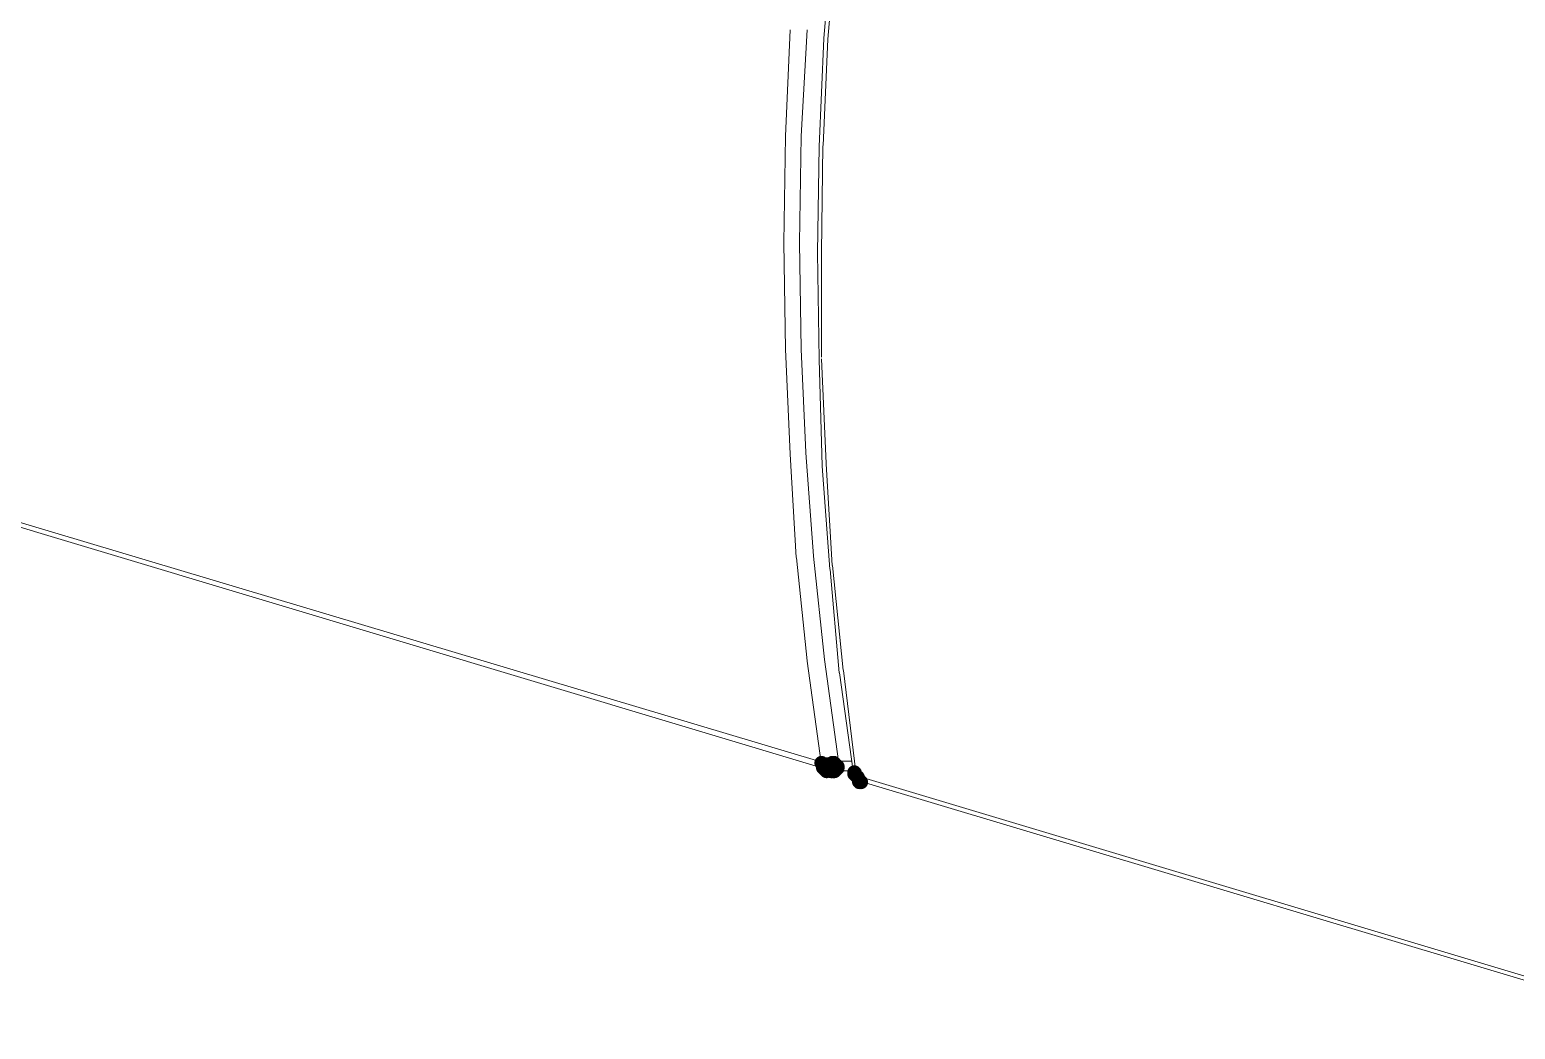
# Model space of a CAD drawing. Header units: millimetres. Extents: x 0 to 297, y 0 to 208.
# Drawn here: x 227.73 to 245.9, y 38.04 to 50.27 of the extents above; entities that cross this region are included whole.
import ezdxf

# ---------------------------------------------------------------- set-up
doc = ezdxf.new("R2010")
doc.units = ezdxf.units.MM

msp = doc.modelspace()

# ---------------------------------------------------------------- hatches: boundary and pattern name
h = msp.add_hatch(color=7)
h.dxf.hatch_style = 2
h.paths.add_polyline_path([(237.440611, 50.252258), (237.440611, 50.07975)])
h = msp.add_hatch(color=7)
h.dxf.hatch_style = 2
h.paths.add_polyline_path([(237.383108, 48.929694), (237.383108, 48.757186)])
h = msp.add_hatch(color=7)
h.dxf.hatch_style = 2
h.paths.add_polyline_path([(237.450312, 47.540632), (237.277804, 47.540632)])
h = msp.add_hatch(color=7)
h.dxf.hatch_style = 2
h.paths.add_polyline_path([(237.382756, 46.323372), (237.382756, 46.150864)])
h = msp.add_hatch(color=7)
h.dxf.hatch_style = 2
h.paths.add_polyline_path([(237.421208, 45.019858), (237.421208, 44.84735)])
h = msp.add_hatch(color=7)
h.dxf.hatch_style = 2
h.paths.add_polyline_path([(237.517164, 43.75515), (237.517164, 43.582642)])
h = msp.add_hatch(color=7)
h.dxf.hatch_style = 2
h.paths.add_polyline_path([(237.632169, 42.490089), (237.632169, 42.317581)])
h = msp.add_hatch(color=7)
edge = h.paths.add_edge_path(flags=0)
edge.add_spline(control_points=[(237.472674, 41.362748), (237.439129, 41.396293), (237.384237, 41.396293), (237.350692, 41.362748), (237.317147, 41.329203), (237.317147, 41.274311), (237.350692, 41.240766), (237.350692, 41.240766), (237.356337, 41.235122), (237.356337, 41.235122), (237.389882, 41.201577), (237.444774, 41.201577), (237.478319, 41.235122), (237.511864, 41.268667), (237.511864, 41.323558), (237.478319, 41.357103), (237.478319, 41.357103), (237.472674, 41.362748), (237.472674, 41.362748)], knot_values=[0, 0, 0, 0, 1, 1, 1, 2, 2, 2, 3, 3, 3, 4, 4, 4, 5, 5, 5, 6, 6, 6, 6], degree=3, periodic=1)
h = msp.add_hatch(color=7)
edge = h.paths.add_edge_path(flags=0)
edge.add_spline(control_points=[(237.492077, 41.324648), (237.458532, 41.358193), (237.40364, 41.358193), (237.370095, 41.324648), (237.33655, 41.291103), (237.33655, 41.236211), (237.370095, 41.202666), (237.370095, 41.202666), (237.37574, 41.197022), (237.37574, 41.197022), (237.409285, 41.163477), (237.464176, 41.163477), (237.497721, 41.197022), (237.531266, 41.230567), (237.531266, 41.285458), (237.497721, 41.319003), (237.497721, 41.319003), (237.492077, 41.324648), (237.492077, 41.324648)], knot_values=[0, 0, 0, 0, 1, 1, 1, 2, 2, 2, 3, 3, 3, 4, 4, 4, 5, 5, 5, 6, 6, 6, 6], degree=3, periodic=1)
h = msp.add_hatch(color=7)
edge = h.paths.add_edge_path(flags=0)
edge.add_spline(control_points=[(237.492077, 41.305245), (237.458532, 41.33879), (237.40364, 41.33879), (237.370095, 41.305245), (237.33655, 41.2717), (237.33655, 41.216808), (237.370095, 41.183263), (237.370095, 41.183263), (237.37574, 41.177619), (237.37574, 41.177619), (237.409285, 41.144074), (237.464176, 41.144074), (237.497721, 41.177619), (237.531266, 41.211164), (237.531266, 41.266056), (237.497721, 41.299601), (237.497721, 41.299601), (237.492077, 41.305245), (237.492077, 41.305245)], knot_values=[0, 0, 0, 0, 1, 1, 1, 2, 2, 2, 3, 3, 3, 4, 4, 4, 5, 5, 5, 6, 6, 6, 6], degree=3, periodic=1)
h = msp.add_hatch(color=7)
edge = h.paths.add_edge_path(flags=0)
edge.add_spline(control_points=[(237.511127, 41.286195), (237.477582, 41.31974), (237.42269, 41.31974), (237.389145, 41.286195), (237.3556, 41.25265), (237.3556, 41.197758), (237.389145, 41.164213), (237.389145, 41.164213), (237.39479, 41.158569), (237.39479, 41.158569), (237.428335, 41.125024), (237.483226, 41.125024), (237.516771, 41.158569), (237.550316, 41.192114), (237.550316, 41.247006), (237.516771, 41.280551), (237.516771, 41.280551), (237.511127, 41.286195), (237.511127, 41.286195)], knot_values=[0, 0, 0, 0, 1, 1, 1, 2, 2, 2, 3, 3, 3, 4, 4, 4, 5, 5, 5, 6, 6, 6, 6], degree=3, periodic=1)
h = msp.add_hatch(color=7)
edge = h.paths.add_edge_path(flags=0)
edge.add_spline(control_points=[(237.530177, 41.343698), (237.496632, 41.377243), (237.44174, 41.377243), (237.408195, 41.343698), (237.37465, 41.310153), (237.37465, 41.255261), (237.408195, 41.221716), (237.408195, 41.221716), (237.41384, 41.216072), (237.41384, 41.216072), (237.447385, 41.182527), (237.502276, 41.182527), (237.535821, 41.216072), (237.569366, 41.249617), (237.569366, 41.304508), (237.535821, 41.338053), (237.535821, 41.338053), (237.530177, 41.343698), (237.530177, 41.343698)], knot_values=[0, 0, 0, 0, 1, 1, 1, 2, 2, 2, 3, 3, 3, 4, 4, 4, 5, 5, 5, 6, 6, 6, 6], degree=3, periodic=1)
h = msp.add_hatch(color=7)
edge = h.paths.add_edge_path(flags=0)
edge.add_spline(control_points=[(237.530177, 41.286195), (237.496632, 41.31974), (237.44174, 41.31974), (237.408195, 41.286195), (237.37465, 41.25265), (237.37465, 41.197758), (237.408195, 41.164213), (237.408195, 41.164213), (237.41384, 41.158569), (237.41384, 41.158569), (237.447385, 41.125024), (237.502276, 41.125024), (237.535821, 41.158569), (237.569366, 41.192114), (237.569366, 41.247006), (237.535821, 41.280551), (237.535821, 41.280551), (237.530177, 41.286195), (237.530177, 41.286195)], knot_values=[0, 0, 0, 0, 1, 1, 1, 2, 2, 2, 3, 3, 3, 4, 4, 4, 5, 5, 5, 6, 6, 6, 6], degree=3, periodic=1)
h = msp.add_hatch(color=7)
edge = h.paths.add_edge_path(flags=0)
edge.add_spline(control_points=[(237.530177, 41.267145), (237.496632, 41.30069), (237.44174, 41.30069), (237.408195, 41.267145), (237.37465, 41.2336), (237.37465, 41.178708), (237.408195, 41.145163), (237.408195, 41.145163), (237.41384, 41.139519), (237.41384, 41.139519), (237.447385, 41.105974), (237.502276, 41.105974), (237.535821, 41.139519), (237.569366, 41.173064), (237.569366, 41.227956), (237.535821, 41.261501), (237.535821, 41.261501), (237.530177, 41.267145), (237.530177, 41.267145)], knot_values=[0, 0, 0, 0, 1, 1, 1, 2, 2, 2, 3, 3, 3, 4, 4, 4, 5, 5, 5, 6, 6, 6, 6], degree=3, periodic=1)
h = msp.add_hatch(color=7)
edge = h.paths.add_edge_path(flags=0)
edge.add_spline(control_points=[(237.54958, 41.343698), (237.516035, 41.377243), (237.461143, 41.377243), (237.427598, 41.343698), (237.394053, 41.310153), (237.394053, 41.255261), (237.427598, 41.221716), (237.427598, 41.221716), (237.433242, 41.216072), (237.433242, 41.216072), (237.466787, 41.182527), (237.521679, 41.182527), (237.555224, 41.216072), (237.588769, 41.249617), (237.588769, 41.304508), (237.555224, 41.338053), (237.555224, 41.338053), (237.54958, 41.343698), (237.54958, 41.343698)], knot_values=[0, 0, 0, 0, 1, 1, 1, 2, 2, 2, 3, 3, 3, 4, 4, 4, 5, 5, 5, 6, 6, 6, 6], degree=3, periodic=1)
h = msp.add_hatch(color=7)
edge = h.paths.add_edge_path(flags=0)
edge.add_spline(control_points=[(237.58768, 41.267145), (237.554135, 41.30069), (237.499243, 41.30069), (237.465698, 41.267145), (237.432153, 41.2336), (237.432153, 41.178708), (237.465698, 41.145163), (237.465698, 41.145163), (237.471342, 41.139519), (237.471342, 41.139519), (237.504887, 41.105974), (237.559779, 41.105974), (237.593324, 41.139519), (237.626869, 41.173064), (237.626869, 41.227956), (237.593324, 41.261501), (237.593324, 41.261501), (237.58768, 41.267145), (237.58768, 41.267145)], knot_values=[0, 0, 0, 0, 1, 1, 1, 2, 2, 2, 3, 3, 3, 4, 4, 4, 5, 5, 5, 6, 6, 6, 6], degree=3, periodic=1)
h = msp.add_hatch(color=7)
edge = h.paths.add_edge_path(flags=0)
edge.add_spline(control_points=[(237.607083, 41.362748), (237.573538, 41.396293), (237.518646, 41.396293), (237.485101, 41.362748), (237.451556, 41.329203), (237.451556, 41.274311), (237.485101, 41.240766), (237.485101, 41.240766), (237.490745, 41.235122), (237.490745, 41.235122), (237.52429, 41.201577), (237.579182, 41.201577), (237.612727, 41.235122), (237.646272, 41.268667), (237.646272, 41.323558), (237.612727, 41.357103), (237.612727, 41.357103), (237.607083, 41.362748), (237.607083, 41.362748)], knot_values=[0, 0, 0, 0, 1, 1, 1, 2, 2, 2, 3, 3, 3, 4, 4, 4, 5, 5, 5, 6, 6, 6, 6], degree=3, periodic=1)
h = msp.add_hatch(color=7)
edge = h.paths.add_edge_path(flags=0)
edge.add_spline(control_points=[(237.607083, 41.267145), (237.573538, 41.30069), (237.518646, 41.30069), (237.485101, 41.267145), (237.451556, 41.2336), (237.451556, 41.178708), (237.485101, 41.145163), (237.485101, 41.145163), (237.490745, 41.139519), (237.490745, 41.139519), (237.52429, 41.105974), (237.579182, 41.105974), (237.612727, 41.139519), (237.646272, 41.173064), (237.646272, 41.227956), (237.612727, 41.261501), (237.612727, 41.261501), (237.607083, 41.267145), (237.607083, 41.267145)], knot_values=[0, 0, 0, 0, 1, 1, 1, 2, 2, 2, 3, 3, 3, 4, 4, 4, 5, 5, 5, 6, 6, 6, 6], degree=3, periodic=1)
h = msp.add_hatch(color=7)
edge = h.paths.add_edge_path(flags=0)
edge.add_spline(control_points=[(237.626133, 41.362748), (237.592588, 41.396293), (237.537696, 41.396293), (237.504151, 41.362748), (237.470606, 41.329203), (237.470606, 41.274311), (237.504151, 41.240766), (237.504151, 41.240766), (237.509795, 41.235122), (237.509795, 41.235122), (237.54334, 41.201577), (237.598232, 41.201577), (237.631777, 41.235122), (237.665322, 41.268667), (237.665322, 41.323558), (237.631777, 41.357103), (237.631777, 41.357103), (237.626133, 41.362748), (237.626133, 41.362748)], knot_values=[0, 0, 0, 0, 1, 1, 1, 2, 2, 2, 3, 3, 3, 4, 4, 4, 5, 5, 5, 6, 6, 6, 6], degree=3, periodic=1)
h = msp.add_hatch(color=7)
edge = h.paths.add_edge_path(flags=0)
edge.add_spline(control_points=[(237.626133, 41.267145), (237.592588, 41.30069), (237.537696, 41.30069), (237.504151, 41.267145), (237.470606, 41.2336), (237.470606, 41.178708), (237.504151, 41.145163), (237.504151, 41.145163), (237.509795, 41.139519), (237.509795, 41.139519), (237.54334, 41.105974), (237.598232, 41.105974), (237.631777, 41.139519), (237.665322, 41.173064), (237.665322, 41.227956), (237.631777, 41.261501), (237.631777, 41.261501), (237.626133, 41.267145), (237.626133, 41.267145)], knot_values=[0, 0, 0, 0, 1, 1, 1, 2, 2, 2, 3, 3, 3, 4, 4, 4, 5, 5, 5, 6, 6, 6, 6], degree=3, periodic=1)
h = msp.add_hatch(color=7)
edge = h.paths.add_edge_path(flags=0)
edge.add_spline(control_points=[(237.645183, 41.286195), (237.611638, 41.31974), (237.556746, 41.31974), (237.523201, 41.286195), (237.489656, 41.25265), (237.489656, 41.197758), (237.523201, 41.164213), (237.523201, 41.164213), (237.528845, 41.158569), (237.528845, 41.158569), (237.56239, 41.125024), (237.617282, 41.125024), (237.650827, 41.158569), (237.684372, 41.192114), (237.684372, 41.247006), (237.650827, 41.280551), (237.650827, 41.280551), (237.645183, 41.286195), (237.645183, 41.286195)], knot_values=[0, 0, 0, 0, 1, 1, 1, 2, 2, 2, 3, 3, 3, 4, 4, 4, 5, 5, 5, 6, 6, 6, 6], degree=3, periodic=1)
h = msp.add_hatch(color=7)
edge = h.paths.add_edge_path(flags=0)
edge.add_spline(control_points=[(237.645183, 41.286195), (237.611638, 41.31974), (237.556746, 41.31974), (237.523201, 41.286195), (237.489656, 41.25265), (237.489656, 41.197758), (237.523201, 41.164213), (237.523201, 41.164213), (237.528845, 41.158569), (237.528845, 41.158569), (237.56239, 41.125024), (237.617282, 41.125024), (237.650827, 41.158569), (237.684372, 41.192114), (237.684372, 41.247006), (237.650827, 41.280551), (237.650827, 41.280551), (237.645183, 41.286195), (237.645183, 41.286195)], knot_values=[0, 0, 0, 0, 1, 1, 1, 2, 2, 2, 3, 3, 3, 4, 4, 4, 5, 5, 5, 6, 6, 6, 6], degree=3, periodic=1)
h = msp.add_hatch(color=7)
edge = h.paths.add_edge_path(flags=0)
edge.add_spline(control_points=[(237.664585, 41.324648), (237.63104, 41.358193), (237.576149, 41.358193), (237.542604, 41.324648), (237.509059, 41.291103), (237.509059, 41.236211), (237.542604, 41.202666), (237.542604, 41.202666), (237.548248, 41.197022), (237.548248, 41.197022), (237.581793, 41.163477), (237.636685, 41.163477), (237.67023, 41.197022), (237.703775, 41.230567), (237.703775, 41.285458), (237.67023, 41.319003), (237.67023, 41.319003), (237.664585, 41.324648), (237.664585, 41.324648)], knot_values=[0, 0, 0, 0, 1, 1, 1, 2, 2, 2, 3, 3, 3, 4, 4, 4, 5, 5, 5, 6, 6, 6, 6], degree=3, periodic=1)
h = msp.add_hatch(color=7)
edge = h.paths.add_edge_path(flags=0)
edge.add_spline(control_points=[(237.664585, 41.305245), (237.63104, 41.33879), (237.576149, 41.33879), (237.542604, 41.305245), (237.509059, 41.2717), (237.509059, 41.216808), (237.542604, 41.183263), (237.542604, 41.183263), (237.548248, 41.177619), (237.548248, 41.177619), (237.581793, 41.144074), (237.636685, 41.144074), (237.67023, 41.177619), (237.703775, 41.211164), (237.703775, 41.266056), (237.67023, 41.299601), (237.67023, 41.299601), (237.664585, 41.305245), (237.664585, 41.305245)], knot_values=[0, 0, 0, 0, 1, 1, 1, 2, 2, 2, 3, 3, 3, 4, 4, 4, 5, 5, 5, 6, 6, 6, 6], degree=3, periodic=1)
h = msp.add_hatch(color=7)
edge = h.paths.add_edge_path(flags=0)
edge.add_spline(control_points=[(237.873196, 41.249677), (237.838586, 41.282123), (237.783723, 41.280353), (237.751277, 41.245744), (237.718831, 41.211135), (237.720601, 41.156272), (237.75521, 41.123826), (237.75521, 41.123826), (237.760854, 41.118534), (237.760854, 41.118534), (237.795464, 41.086088), (237.850327, 41.087858), (237.882773, 41.122467), (237.915219, 41.157076), (237.913449, 41.211939), (237.87884, 41.244385), (237.87884, 41.244385), (237.873196, 41.249677), (237.873196, 41.249677)], knot_values=[0, 0, 0, 0, 1, 1, 1, 2, 2, 2, 3, 3, 3, 4, 4, 4, 5, 5, 5, 6, 6, 6, 6], degree=3, periodic=1)
h = msp.add_hatch(color=7)
edge = h.paths.add_edge_path(flags=0)
edge.add_spline(control_points=[(237.875194, 41.228692), (237.841649, 41.262237), (237.786757, 41.262237), (237.753212, 41.228692), (237.719667, 41.195147), (237.719667, 41.140256), (237.753212, 41.106711), (237.753212, 41.106711), (237.758856, 41.101066), (237.758856, 41.101066), (237.792401, 41.067521), (237.847293, 41.067521), (237.880838, 41.101066), (237.914383, 41.134611), (237.914383, 41.189503), (237.880838, 41.223048), (237.880838, 41.223048), (237.875194, 41.228692), (237.875194, 41.228692)], knot_values=[0, 0, 0, 0, 1, 1, 1, 2, 2, 2, 3, 3, 3, 4, 4, 4, 5, 5, 5, 6, 6, 6, 6], degree=3, periodic=1)
h = msp.add_hatch(color=7)
edge = h.paths.add_edge_path(flags=0)
edge.add_spline(control_points=[(237.875194, 41.228692), (237.841649, 41.262237), (237.786757, 41.262237), (237.753212, 41.228692), (237.719667, 41.195147), (237.719667, 41.140256), (237.753212, 41.106711), (237.753212, 41.106711), (237.758856, 41.101066), (237.758856, 41.101066), (237.792401, 41.067521), (237.847293, 41.067521), (237.880838, 41.101066), (237.914383, 41.134611), (237.914383, 41.189503), (237.880838, 41.223048), (237.880838, 41.223048), (237.875194, 41.228692), (237.875194, 41.228692)], knot_values=[0, 0, 0, 0, 1, 1, 1, 2, 2, 2, 3, 3, 3, 4, 4, 4, 5, 5, 5, 6, 6, 6, 6], degree=3, periodic=1)
h = msp.add_hatch(color=7)
edge = h.paths.add_edge_path(flags=0)
edge.add_spline(control_points=[(237.875194, 41.228692), (237.841649, 41.262237), (237.786757, 41.262237), (237.753212, 41.228692), (237.719667, 41.195147), (237.719667, 41.140256), (237.753212, 41.106711), (237.753212, 41.106711), (237.758856, 41.101066), (237.758856, 41.101066), (237.792401, 41.067521), (237.847293, 41.067521), (237.880838, 41.101066), (237.914383, 41.134611), (237.914383, 41.189503), (237.880838, 41.223048), (237.880838, 41.223048), (237.875194, 41.228692), (237.875194, 41.228692)], knot_values=[0, 0, 0, 0, 1, 1, 1, 2, 2, 2, 3, 3, 3, 4, 4, 4, 5, 5, 5, 6, 6, 6, 6], degree=3, periodic=1)
h = msp.add_hatch(color=7)
edge = h.paths.add_edge_path(flags=0)
edge.add_spline(control_points=[(237.875194, 41.228692), (237.841649, 41.262237), (237.786757, 41.262237), (237.753212, 41.228692), (237.719667, 41.195147), (237.719667, 41.140256), (237.753212, 41.106711), (237.753212, 41.106711), (237.758856, 41.101066), (237.758856, 41.101066), (237.792401, 41.067521), (237.847293, 41.067521), (237.880838, 41.101066), (237.914383, 41.134611), (237.914383, 41.189503), (237.880838, 41.223048), (237.880838, 41.223048), (237.875194, 41.228692), (237.875194, 41.228692)], knot_values=[0, 0, 0, 0, 1, 1, 1, 2, 2, 2, 3, 3, 3, 4, 4, 4, 5, 5, 5, 6, 6, 6, 6], degree=3, periodic=1)
h = msp.add_hatch(color=7)
edge = h.paths.add_edge_path(flags=0)
edge.add_spline(control_points=[(237.896531, 41.207644), (237.864085, 41.242253), (237.809222, 41.244023), (237.774613, 41.211577), (237.740004, 41.179131), (237.738234, 41.124268), (237.77068, 41.089659), (237.77068, 41.089659), (237.775972, 41.084014), (237.775972, 41.084014), (237.808418, 41.049405), (237.863281, 41.047635), (237.89789, 41.080081), (237.932499, 41.112527), (237.934269, 41.167391), (237.901823, 41.202), (237.901823, 41.202), (237.896531, 41.207644), (237.896531, 41.207644)], knot_values=[0, 0, 0, 0, 1, 1, 1, 2, 2, 2, 3, 3, 3, 4, 4, 4, 5, 5, 5, 6, 6, 6, 6], degree=3, periodic=1)
h = msp.add_hatch(color=7)
edge = h.paths.add_edge_path(flags=0)
edge.add_spline(control_points=[(237.911648, 41.192174), (237.877039, 41.22462), (237.822176, 41.222851), (237.78973, 41.188241), (237.757284, 41.153632), (237.759054, 41.098769), (237.793663, 41.066323), (237.793663, 41.066323), (237.799307, 41.061031), (237.799307, 41.061031), (237.833916, 41.028585), (237.88878, 41.030355), (237.921226, 41.064964), (237.953672, 41.099573), (237.951902, 41.154437), (237.917293, 41.186883), (237.917293, 41.186883), (237.911648, 41.192174), (237.911648, 41.192174)], knot_values=[0, 0, 0, 0, 1, 1, 1, 2, 2, 2, 3, 3, 3, 4, 4, 4, 5, 5, 5, 6, 6, 6, 6], degree=3, periodic=1)
h = msp.add_hatch(color=7)
edge = h.paths.add_edge_path(flags=0)
edge.add_spline(control_points=[(237.930698, 41.134671), (237.896089, 41.167118), (237.841226, 41.165348), (237.80878, 41.130739), (237.776334, 41.09613), (237.778104, 41.041266), (237.812713, 41.00882), (237.812713, 41.00882), (237.818357, 41.003529), (237.818357, 41.003529), (237.852966, 40.971083), (237.90783, 40.972852), (237.940276, 41.007461), (237.972722, 41.042071), (237.970952, 41.096934), (237.936343, 41.12938), (237.936343, 41.12938), (237.930698, 41.134671), (237.930698, 41.134671)], knot_values=[0, 0, 0, 0, 1, 1, 1, 2, 2, 2, 3, 3, 3, 4, 4, 4, 5, 5, 5, 6, 6, 6, 6], degree=3, periodic=1)
h = msp.add_hatch(color=7)
edge = h.paths.add_edge_path(flags=0)
edge.add_spline(control_points=[(237.952099, 41.132737), (237.918554, 41.166282), (237.863662, 41.166282), (237.830117, 41.132737), (237.796572, 41.099192), (237.796572, 41.0443), (237.830117, 41.010755), (237.830117, 41.010755), (237.835409, 41.005463), (237.835409, 41.005463), (237.868954, 40.971918), (237.923846, 40.971918), (237.957391, 41.005463), (237.990936, 41.039008), (237.990936, 41.0939), (237.957391, 41.127445), (237.957391, 41.127445), (237.952099, 41.132737), (237.952099, 41.132737)], knot_values=[0, 0, 0, 0, 1, 1, 1, 2, 2, 2, 3, 3, 3, 4, 4, 4, 5, 5, 5, 6, 6, 6, 6], degree=3, periodic=1)

# ---------------------------------------------------------------- linework, layer by layer
at = {"color": 7, "lineweight": 15}
for points in [[(237.555617, 51.488215), (237.442375, 50.167415)], [(237.603594, 51.47869), (237.49, 50.15789)], [(237.028567, 50.271485), (236.971769, 48.969029)], [(237.239175, 50.271485), (237.163681, 48.969029)], [(237.440611, 50.166004), (237.383814, 48.844499)], [(237.488589, 50.156479), (237.431792, 48.854024)], [(236.971064, 48.967971), (236.952014, 47.665163)], [(237.162622, 48.967971), (237.143925, 47.665163)], [(237.383108, 48.84344), (237.364058, 47.540632)], [(237.431086, 48.852965), (237.412036, 47.550157)], [(236.951661, 47.66481), (236.970711, 46.362001)], [(237.143925, 47.665163), (237.162269, 46.362001)], [(237.364058, 47.540279), (237.382756, 46.237118)], [(237.412036, 47.550157), (237.411683, 46.265693)], [(236.971064, 46.361649), (237.027508, 45.078243)], [(237.162269, 46.362001), (237.219419, 45.097646)], [(237.383108, 46.237118), (237.420856, 44.93431)], [(237.411683, 46.246643), (237.468481, 44.963238)], [(237.028567, 45.077538), (237.104061, 43.813888)], [(237.220125, 45.096588), (237.314669, 43.83329)], [(225.0694, 45.000985), (237.393339, 41.320101)], [(225.145953, 44.924079), (237.470244, 41.224499)], [(237.421208, 44.933604), (237.515753, 43.670307)], [(237.469186, 44.962532), (237.544681, 43.717932)], [(237.105119, 43.812476), (237.237411, 42.549532)], [(237.316081, 43.831879), (237.448019, 42.568935)], [(237.517164, 43.668896), (237.630406, 42.405599)], [(237.546092, 43.716874), (237.678031, 42.434526)], [(237.239175, 42.547768), (237.409214, 41.304579)], [(237.450136, 42.566818), (237.620175, 41.323629)], [(237.632169, 42.403835), (237.801856, 41.199099)], [(237.680147, 42.432763), (237.831136, 41.189221)], [(237.411683, 41.301757), (237.422267, 41.272124)], [(237.431086, 41.282707), (237.450136, 41.282707)], [(237.546092, 41.301757), (237.524925, 41.299993)], [(237.622644, 41.32116), (237.601478, 41.319043)], [(237.622644, 41.32116), (237.776103, 41.32116)], [(237.622644, 41.32116), (237.622644, 41.301757)], [(237.479064, 41.215679), (237.498114, 41.215679), (237.517164, 41.215679)], [(237.526689, 41.206154), (237.776103, 41.206154)], [(237.804678, 41.196629), (237.804678, 41.177226), (237.804678, 41.158176), (237.804678, 41.139126), (237.823728, 41.119724), (237.843131, 41.100674), (237.862181, 41.081624), (237.881231, 41.081624), (237.900633, 41.081624)], [(237.833606, 41.186751), (237.833606, 41.167701)], [(237.833606, 41.186751), (237.833606, 41.167701)], [(237.833606, 41.148651), (247.934339, 38.119701)], [(237.852656, 41.129249), (237.852656, 41.110199)], [(237.881231, 41.081624), (237.900633, 41.081624)], [(237.910158, 41.071746), (248.011244, 38.042796)]]:
    msp.add_lwpolyline(points, dxfattribs=at)

doc.saveas('drawing.dxf')
